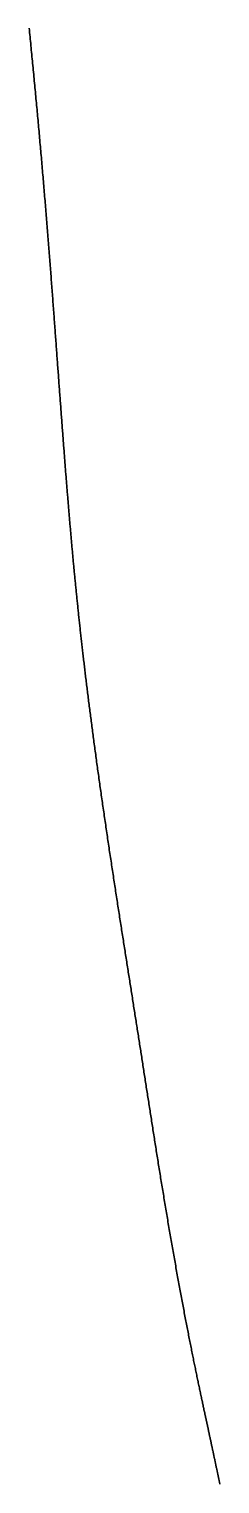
# Model space of a CAD drawing. Header units: inches. Extents: x 130170 to 284068, y 377793 to 804530.
# Drawn here: x 253619.1 to 253628.3, y 738413.2 to 738483.7 of the extents above; entities that cross this region are included whole.
import ezdxf

# ---------------------------------------------------------------- set-up
doc = ezdxf.new("R2010")
doc.units = ezdxf.units.IN
doc.header["$MEASUREMENT"] = 0
doc.layers.add('muni_il', color=7, linetype='Continuous')

msp = doc.modelspace()

# ---------------------------------------------------------------- linework, layer by layer
at = {"layer": 'muni_il'}
for points in [[(253619.081, 738483.714), (253619.092, 738483.607), (253619.102, 738483.501), (253619.113, 738483.394), (253619.124, 738483.287), (253619.134, 738483.18), (253619.145, 738483.074), (253619.156, 738482.967), (253619.166, 738482.86), (253619.177, 738482.753), (253619.187, 738482.646), (253619.198, 738482.54), (253619.208, 738482.433), (253619.219, 738482.326), (253619.229, 738482.219), (253619.24, 738482.113), (253619.25, 738482.006), (253619.26, 738481.899), (253619.271, 738481.792), (253619.281, 738481.685), (253619.291, 738481.579), (253619.302, 738481.472), (253619.312, 738481.365), (253619.322, 738481.259), (253619.332, 738481.152), (253619.342, 738481.045), (253619.353, 738480.938), (253619.363, 738480.832), (253619.373, 738480.725), (253619.383, 738480.618), (253619.393, 738480.512), (253619.403, 738480.405), (253619.413, 738480.299), (253619.423, 738480.192), (253619.433, 738480.086), (253619.443, 738479.98), (253619.453, 738479.873), (253619.463, 738479.767), (253619.473, 738479.66), (253619.482, 738479.554), (253619.492, 738479.448), (253619.502, 738479.342), (253619.512, 738479.235), (253619.521, 738479.129), (253619.531, 738479.023), (253619.541, 738478.917), (253619.55, 738478.811), (253619.56, 738478.705), (253619.569, 738478.599), (253619.579, 738478.493), (253619.588, 738478.388), (253619.598, 738478.282), (253619.607, 738478.176), (253619.617, 738478.071), (253619.626, 738477.965), (253619.635, 738477.859), (253619.645, 738477.754), (253619.654, 738477.649), (253619.663, 738477.543), (253619.672, 738477.438), (253619.682, 738477.333), (253619.691, 738477.228), (253619.7, 738477.123), (253619.709, 738477.018), (253619.718, 738476.913), (253619.727, 738476.808), (253619.736, 738476.703), (253619.745, 738476.598), (253619.754, 738476.494), (253619.763, 738476.389), (253619.772, 738476.285), (253619.781, 738476.18), (253619.789, 738476.076), (253619.798, 738475.972), (253619.807, 738475.868), (253619.816, 738475.764), (253619.824, 738475.66), (253619.833, 738475.556), (253619.842, 738475.452), (253619.85, 738475.349), (253619.859, 738475.245), (253619.867, 738475.142), (253619.876, 738475.038), (253619.884, 738474.935), (253619.893, 738474.832), (253619.901, 738474.729), (253619.91, 738474.626), (253619.918, 738474.523), (253619.926, 738474.42), (253619.934, 738474.318), (253619.943, 738474.216), (253619.951, 738474.113), (253619.959, 738474.011), (253619.967, 738473.909), (253619.976, 738473.807), (253619.984, 738473.705), (253619.992, 738473.603), (253620, 738473.502), (253620.008, 738473.4), (253620.016, 738473.299), (253620.024, 738473.198), (253620.032, 738473.097), (253620.04, 738472.996), (253620.047, 738472.895), (253620.055, 738472.795), (253620.063, 738472.694), (253620.071, 738472.594), (253620.079, 738472.494), (253620.087, 738472.394), (253620.094, 738472.294), (253620.102, 738472.194), (253620.11, 738472.095), (253620.117, 738471.995), (253620.125, 738471.896), (253620.132, 738471.797), (253620.14, 738471.698), (253620.148, 738471.599), (253620.155, 738471.501), (253620.162, 738471.402), (253620.17, 738471.304), (253620.177, 738471.206), (253620.185, 738471.108), (253620.192, 738471.011), (253620.2, 738470.913), (253620.207, 738470.816), (253620.214, 738470.719), (253620.222, 738470.622), (253620.229, 738470.525), (253620.236, 738470.428), (253620.243, 738470.332), (253620.25, 738470.236), (253620.258, 738470.14), (253620.265, 738470.044), (253620.272, 738469.949), (253620.279, 738469.853), (253620.286, 738469.758), (253620.293, 738469.663), (253620.3, 738469.568), (253620.307, 738469.474), (253620.314, 738469.38), (253620.321, 738469.286), (253620.328, 738469.192), (253620.335, 738469.098), (253620.342, 738469.005), (253620.349, 738468.912), (253620.356, 738468.819), (253620.362, 738468.726), (253620.369, 738468.633), (253620.376, 738468.541), (253620.383, 738468.449), (253620.389, 738468.357), (253620.396, 738468.265), (253620.403, 738468.174), (253620.41, 738468.083), (253620.416, 738467.992), (253620.423, 738467.902), (253620.43, 738467.811), (253620.436, 738467.721), (253620.443, 738467.631), (253620.449, 738467.542), (253620.456, 738467.452), (253620.462, 738467.363), (253620.469, 738467.274), (253620.475, 738467.185), (253620.482, 738467.097), (253620.488, 738467.009), (253620.495, 738466.921), (253620.501, 738466.833), (253620.508, 738466.746), (253620.514, 738466.659), (253620.52, 738466.572), (253620.527, 738466.485), (253620.533, 738466.399), (253620.54, 738466.313), (253620.546, 738466.227), (253620.552, 738466.141), (253620.558, 738466.056), (253620.565, 738465.971), (253620.571, 738465.886), (253620.577, 738465.802), (253620.583, 738465.718), (253620.59, 738465.634), (253620.596, 738465.55), (253620.602, 738465.466), (253620.608, 738465.383), (253620.614, 738465.3), (253620.62, 738465.218), (253620.627, 738465.135), (253620.633, 738465.053), (253620.639, 738464.971), (253620.645, 738464.89), (253620.651, 738464.809), (253620.657, 738464.728), (253620.663, 738464.647), (253620.669, 738464.566), (253620.675, 738464.486), (253620.681, 738464.406), (253620.687, 738464.326), (253620.693, 738464.247), (253620.699, 738464.168), (253620.705, 738464.089), (253620.711, 738464.01), (253620.717, 738463.932), (253620.723, 738463.854), (253620.729, 738463.776), (253620.734, 738463.698), (253620.74, 738463.621), (253620.746, 738463.544), (253620.752, 738463.467), (253620.758, 738463.391), (253620.764, 738463.315), (253620.77, 738463.239), (253620.775, 738463.163), (253620.781, 738463.087), (253620.787, 738463.012), (253620.793, 738462.937), (253620.799, 738462.862), (253620.804, 738462.788), (253620.81, 738462.713), (253620.816, 738462.639), (253620.822, 738462.566), (253620.827, 738462.492), (253620.833, 738462.419), (253620.839, 738462.346), (253620.845, 738462.273), (253620.85, 738462.2), (253620.856, 738462.128), (253620.862, 738462.056), (253620.867, 738461.984), (253620.873, 738461.912), (253620.879, 738461.841), (253620.884, 738461.77), (253620.89, 738461.699), (253620.896, 738461.628), (253620.901, 738461.557), (253620.907, 738461.487), (253620.913, 738461.417), (253620.918, 738461.347), (253620.924, 738461.277), (253620.93, 738461.207), (253620.935, 738461.138), (253620.941, 738461.069), (253620.947, 738461), (253620.952, 738460.931), (253620.958, 738460.863), (253620.963, 738460.794), (253620.969, 738460.726), (253620.975, 738460.658), (253620.98, 738460.59), (253620.986, 738460.523), (253620.992, 738460.455), (253620.997, 738460.388), (253621.003, 738460.32), (253621.009, 738460.253), (253621.014, 738460.186), (253621.02, 738460.12), (253621.025, 738460.053), (253621.031, 738459.987), (253621.037, 738459.92), (253621.042, 738459.854), (253621.048, 738459.788), (253621.054, 738459.722), (253621.059, 738459.657), (253621.065, 738459.591), (253621.071, 738459.525), (253621.076, 738459.46), (253621.082, 738459.395), (253621.088, 738459.33), (253621.093, 738459.264), (253621.099, 738459.199), (253621.105, 738459.135), (253621.11, 738459.07), (253621.116, 738459.005), (253621.122, 738458.94), (253621.128, 738458.876), (253621.133, 738458.811), (253621.139, 738458.747), (253621.145, 738458.683), (253621.151, 738458.618), (253621.156, 738458.554), (253621.162, 738458.49), (253621.168, 738458.426), (253621.174, 738458.362), (253621.18, 738458.298), (253621.186, 738458.234), (253621.192, 738458.17), (253621.197, 738458.106), (253621.203, 738458.042), (253621.209, 738457.978), (253621.215, 738457.914), (253621.221, 738457.85), (253621.227, 738457.787), (253621.233, 738457.723), (253621.239, 738457.659), (253621.245, 738457.595), (253621.251, 738457.531), (253621.257, 738457.467), (253621.263, 738457.403), (253621.269, 738457.339), (253621.276, 738457.275), (253621.282, 738457.212), (253621.288, 738457.147), (253621.294, 738457.083), (253621.3, 738457.019), (253621.307, 738456.955), (253621.313, 738456.891), (253621.319, 738456.827), (253621.326, 738456.762), (253621.332, 738456.698), (253621.338, 738456.634), (253621.345, 738456.569), (253621.351, 738456.504), (253621.357, 738456.44), (253621.364, 738456.375), (253621.371, 738456.31), (253621.377, 738456.245), (253621.384, 738456.18), (253621.39, 738456.115), (253621.397, 738456.05), (253621.404, 738455.984), (253621.41, 738455.919), (253621.417, 738455.853), (253621.424, 738455.787), (253621.431, 738455.721), (253621.438, 738455.655), (253621.444, 738455.589), (253621.451, 738455.523), (253621.458, 738455.456), (253621.465, 738455.39), (253621.472, 738455.323), (253621.479, 738455.256), (253621.487, 738455.189), (253621.494, 738455.122), (253621.501, 738455.055), (253621.508, 738454.987), (253621.515, 738454.919), (253621.523, 738454.852), (253621.53, 738454.784), (253621.537, 738454.715), (253621.545, 738454.647), (253621.552, 738454.578), (253621.56, 738454.509), (253621.567, 738454.44), (253621.575, 738454.371), (253621.583, 738454.302), (253621.591, 738454.232), (253621.598, 738454.162), (253621.606, 738454.092), (253621.614, 738454.022), (253621.622, 738453.952), (253621.63, 738453.881), (253621.638, 738453.81), (253621.646, 738453.739), (253621.654, 738453.668), (253621.662, 738453.596), (253621.671, 738453.524), (253621.679, 738453.452), (253621.687, 738453.38), (253621.695, 738453.307), (253621.704, 738453.235), (253621.712, 738453.162), (253621.721, 738453.089), (253621.729, 738453.015), (253621.738, 738452.942), (253621.747, 738452.868), (253621.756, 738452.793), (253621.764, 738452.719), (253621.773, 738452.644), (253621.782, 738452.569), (253621.791, 738452.494), (253621.8, 738452.419), (253621.809, 738452.343), (253621.818, 738452.267), (253621.828, 738452.191), (253621.837, 738452.114), (253621.846, 738452.038), (253621.856, 738451.961), (253621.865, 738451.884), (253621.874, 738451.806), (253621.884, 738451.728), (253621.894, 738451.65), (253621.903, 738451.572), (253621.913, 738451.494), (253621.923, 738451.415), (253621.933, 738451.336), (253621.943, 738451.257), (253621.953, 738451.177), (253621.963, 738451.097), (253621.973, 738451.017), (253621.983, 738450.937), (253621.993, 738450.856), (253622.003, 738450.775), (253622.014, 738450.694), (253622.024, 738450.613), (253622.034, 738450.531), (253622.045, 738450.45), (253622.055, 738450.367), (253622.066, 738450.285), (253622.077, 738450.203), (253622.088, 738450.12), (253622.098, 738450.037), (253622.109, 738449.953), (253622.12, 738449.87), (253622.131, 738449.786), (253622.142, 738449.702), (253622.153, 738449.618), (253622.164, 738449.533), (253622.176, 738449.448), (253622.187, 738449.363), (253622.198, 738449.278), (253622.21, 738449.193), (253622.221, 738449.107), (253622.232, 738449.021), (253622.244, 738448.935), (253622.256, 738448.849), (253622.267, 738448.763), (253622.279, 738448.676), (253622.291, 738448.589), (253622.303, 738448.502), (253622.314, 738448.415), (253622.326, 738448.327), (253622.338, 738448.24), (253622.35, 738448.152), (253622.362, 738448.064), (253622.375, 738447.976), (253622.387, 738447.887), (253622.399, 738447.799), (253622.411, 738447.71), (253622.424, 738447.621), (253622.436, 738447.532), (253622.449, 738447.443), (253622.461, 738447.353), (253622.474, 738447.264), (253622.486, 738447.174), (253622.499, 738447.084), (253622.511, 738446.995), (253622.524, 738446.904), (253622.537, 738446.814), (253622.55, 738446.724), (253622.563, 738446.634), (253622.576, 738446.543), (253622.589, 738446.452), (253622.601, 738446.362), (253622.615, 738446.271), (253622.628, 738446.18), (253622.641, 738446.089), (253622.654, 738445.997), (253622.667, 738445.906), (253622.68, 738445.815), (253622.693, 738445.723), (253622.707, 738445.632), (253622.72, 738445.541), (253622.733, 738445.449), (253622.747, 738445.357), (253622.76, 738445.266), (253622.774, 738445.174), (253622.787, 738445.082), (253622.801, 738444.99), (253622.814, 738444.899), (253622.828, 738444.807), (253622.841, 738444.715), (253622.855, 738444.623), (253622.868, 738444.531), (253622.882, 738444.439), (253622.896, 738444.347), (253622.909, 738444.255), (253622.923, 738444.163), (253622.937, 738444.071), (253622.951, 738443.979), (253622.964, 738443.887), (253622.978, 738443.796), (253622.992, 738443.704), (253623.006, 738443.612), (253623.02, 738443.52), (253623.033, 738443.429), (253623.047, 738443.337), (253623.061, 738443.245), (253623.075, 738443.154), (253623.089, 738443.062), (253623.103, 738442.971), (253623.117, 738442.88), (253623.13, 738442.788), (253623.144, 738442.697), (253623.158, 738442.606), (253623.172, 738442.515), (253623.186, 738442.424), (253623.2, 738442.333), (253623.214, 738442.242), (253623.228, 738442.151), (253623.242, 738442.061), (253623.256, 738441.97), (253623.27, 738441.88), (253623.284, 738441.79), (253623.298, 738441.7), (253623.311, 738441.61), (253623.325, 738441.52), (253623.339, 738441.43), (253623.353, 738441.34), (253623.367, 738441.251), (253623.381, 738441.161), (253623.395, 738441.072), (253623.409, 738440.983), (253623.422, 738440.894), (253623.436, 738440.805), (253623.45, 738440.716), (253623.464, 738440.628), (253623.478, 738440.539), (253623.491, 738440.451), (253623.505, 738440.363), (253623.519, 738440.275), (253623.533, 738440.187), (253623.547, 738440.099), (253623.56, 738440.012), (253623.574, 738439.925), (253623.588, 738439.837), (253623.601, 738439.75), (253623.615, 738439.663), (253623.628, 738439.577), (253623.642, 738439.49), (253623.656, 738439.404), (253623.669, 738439.318), (253623.683, 738439.232), (253623.696, 738439.146), (253623.71, 738439.06), (253623.723, 738438.975), (253623.737, 738438.889), (253623.75, 738438.804), (253623.764, 738438.719), (253623.777, 738438.634), (253623.79, 738438.549), (253623.804, 738438.465), (253623.817, 738438.38), (253623.83, 738438.296), (253623.844, 738438.212), (253623.857, 738438.128), (253623.87, 738438.044), (253623.883, 738437.961), (253623.896, 738437.877), (253623.91, 738437.794), (253623.923, 738437.711), (253623.936, 738437.627), (253623.949, 738437.545), (253623.962, 738437.462), (253623.975, 738437.379), (253623.988, 738437.297), (253624.001, 738437.214), (253624.014, 738437.132), (253624.027, 738437.05), (253624.04, 738436.968), (253624.053, 738436.886), (253624.066, 738436.805), (253624.078, 738436.723), (253624.091, 738436.642), (253624.104, 738436.56), (253624.117, 738436.479), (253624.13, 738436.398), (253624.142, 738436.317), (253624.155, 738436.236), (253624.168, 738436.155), (253624.181, 738436.075), (253624.193, 738435.994), (253624.206, 738435.913), (253624.218, 738435.833), (253624.231, 738435.752), (253624.244, 738435.672), (253624.256, 738435.592), (253624.269, 738435.512), (253624.281, 738435.432), (253624.294, 738435.351), (253624.306, 738435.271), (253624.319, 738435.191), (253624.332, 738435.112), (253624.344, 738435.032), (253624.356, 738434.952), (253624.369, 738434.872), (253624.381, 738434.792), (253624.394, 738434.712), (253624.406, 738434.633), (253624.419, 738434.553), (253624.431, 738434.473), (253624.444, 738434.394), (253624.456, 738434.314), (253624.468, 738434.234), (253624.481, 738434.154), (253624.493, 738434.075), (253624.506, 738433.995), (253624.518, 738433.915), (253624.531, 738433.835), (253624.543, 738433.755), (253624.555, 738433.676), (253624.568, 738433.596), (253624.58, 738433.516), (253624.593, 738433.436), (253624.605, 738433.356), (253624.618, 738433.276), (253624.63, 738433.195), (253624.642, 738433.115), (253624.655, 738433.035), (253624.667, 738432.954), (253624.68, 738432.874), (253624.692, 738432.794), (253624.705, 738432.713), (253624.717, 738432.632), (253624.73, 738432.552), (253624.743, 738432.471), (253624.755, 738432.39), (253624.768, 738432.309), (253624.78, 738432.227), (253624.793, 738432.146), (253624.806, 738432.065), (253624.818, 738431.983), (253624.831, 738431.902), (253624.844, 738431.82), (253624.856, 738431.738), (253624.869, 738431.656), (253624.882, 738431.574), (253624.895, 738431.492), (253624.907, 738431.409), (253624.92, 738431.327), (253624.933, 738431.244), (253624.946, 738431.161), (253624.959, 738431.078), (253624.972, 738430.995), (253624.985, 738430.912), (253624.998, 738430.828), (253625.011, 738430.745), (253625.024, 738430.661), (253625.037, 738430.577), (253625.051, 738430.493), (253625.064, 738430.409), (253625.077, 738430.325), (253625.09, 738430.241), (253625.104, 738430.156), (253625.117, 738430.071), (253625.13, 738429.986), (253625.144, 738429.901), (253625.157, 738429.816), (253625.171, 738429.731), (253625.184, 738429.645), (253625.198, 738429.559), (253625.212, 738429.474), (253625.225, 738429.388), (253625.239, 738429.302), (253625.253, 738429.215), (253625.266, 738429.129), (253625.28, 738429.042), (253625.294, 738428.956), (253625.308, 738428.869), (253625.322, 738428.782), (253625.336, 738428.695), (253625.35, 738428.608), (253625.364, 738428.52), (253625.378, 738428.433), (253625.392, 738428.345), (253625.406, 738428.257), (253625.421, 738428.169), (253625.435, 738428.081), (253625.449, 738427.993), (253625.464, 738427.905), (253625.478, 738427.817), (253625.492, 738427.728), (253625.507, 738427.639), (253625.521, 738427.551), (253625.536, 738427.462), (253625.551, 738427.373), (253625.565, 738427.284), (253625.58, 738427.195), (253625.595, 738427.106), (253625.609, 738427.017), (253625.624, 738426.928), (253625.639, 738426.839), (253625.654, 738426.749), (253625.669, 738426.66), (253625.684, 738426.57), (253625.699, 738426.481), (253625.714, 738426.392), (253625.729, 738426.302), (253625.744, 738426.212), (253625.759, 738426.123), (253625.774, 738426.033), (253625.789, 738425.944), (253625.804, 738425.854), (253625.82, 738425.765), (253625.835, 738425.675), (253625.85, 738425.586), (253625.866, 738425.496), (253625.881, 738425.407), (253625.896, 738425.317), (253625.912, 738425.228), (253625.927, 738425.139), (253625.942, 738425.049), (253625.958, 738424.96), (253625.973, 738424.871), (253625.989, 738424.782), (253626.004, 738424.693), (253626.02, 738424.604), (253626.035, 738424.516), (253626.051, 738424.427), (253626.066, 738424.339), (253626.082, 738424.25), (253626.098, 738424.162), (253626.113, 738424.074), (253626.129, 738423.986), (253626.144, 738423.898), (253626.16, 738423.81), (253626.176, 738423.723), (253626.191, 738423.636), (253626.207, 738423.549), (253626.223, 738423.462), (253626.238, 738423.375), (253626.254, 738423.288), (253626.269, 738423.202), (253626.285, 738423.116), (253626.301, 738423.03), (253626.316, 738422.945), (253626.332, 738422.859), (253626.347, 738422.774), (253626.363, 738422.689), (253626.379, 738422.604), (253626.394, 738422.52), (253626.41, 738422.436), (253626.425, 738422.352), (253626.441, 738422.269), (253626.456, 738422.185), (253626.472, 738422.102), (253626.487, 738422.02), (253626.503, 738421.937), (253626.518, 738421.855), (253626.533, 738421.773), (253626.549, 738421.692), (253626.564, 738421.611), (253626.579, 738421.53), (253626.594, 738421.45), (253626.61, 738421.37), (253626.625, 738421.29), (253626.64, 738421.211), (253626.655, 738421.132), (253626.67, 738421.053), (253626.685, 738420.975), (253626.7, 738420.897), (253626.715, 738420.819), (253626.73, 738420.742), (253626.745, 738420.666), (253626.76, 738420.589), (253626.775, 738420.513), (253626.789, 738420.438), (253626.804, 738420.362), (253626.819, 738420.288), (253626.833, 738420.213), (253626.848, 738420.139), (253626.862, 738420.066), (253626.877, 738419.993), (253626.891, 738419.92), (253626.906, 738419.847), (253626.92, 738419.775), (253626.934, 738419.704), (253626.949, 738419.633), (253626.963, 738419.562), (253626.977, 738419.492), (253626.991, 738419.422), (253627.005, 738419.353), (253627.019, 738419.284), (253627.033, 738419.215), (253627.046, 738419.147), (253627.06, 738419.08), (253627.074, 738419.012), (253627.087, 738418.945), (253627.101, 738418.879), (253627.114, 738418.813), (253627.128, 738418.747), (253627.141, 738418.682), (253627.155, 738418.617), (253627.168, 738418.553), (253627.181, 738418.489), (253627.194, 738418.426), (253627.207, 738418.363), (253627.22, 738418.3), (253627.233, 738418.238), (253627.246, 738418.176), (253627.259, 738418.115), (253627.271, 738418.054), (253627.284, 738417.993), (253627.297, 738417.933), (253627.309, 738417.873), (253627.322, 738417.813), (253627.334, 738417.754), (253627.346, 738417.696), (253627.359, 738417.638), (253627.371, 738417.58), (253627.383, 738417.522), (253627.395, 738417.465), (253627.407, 738417.408), (253627.419, 738417.352), (253627.431, 738417.296), (253627.443, 738417.24), (253627.455, 738417.185), (253627.467, 738417.13), (253627.478, 738417.075), (253627.49, 738417.021), (253627.501, 738416.967), (253627.513, 738416.913), (253627.524, 738416.86), (253627.536, 738416.807), (253627.547, 738416.754), (253627.558, 738416.702), (253627.569, 738416.649), (253627.58, 738416.598), (253627.591, 738416.546), (253627.602, 738416.495), (253627.613, 738416.444), (253627.624, 738416.394), (253627.635, 738416.343), (253627.646, 738416.293), (253627.657, 738416.243), (253627.667, 738416.194), (253627.678, 738416.145), (253627.689, 738416.096), (253627.699, 738416.047), (253627.709, 738415.998), (253627.72, 738415.95), (253627.73, 738415.902), (253627.741, 738415.854), (253627.751, 738415.807), (253627.761, 738415.76), (253627.771, 738415.712), (253627.781, 738415.666), (253627.791, 738415.619), (253627.801, 738415.572), (253627.811, 738415.526), (253627.821, 738415.48), (253627.831, 738415.434), (253627.841, 738415.388), (253627.851, 738415.343), (253627.861, 738415.297), (253627.87, 738415.252), (253627.88, 738415.207), (253627.89, 738415.163), (253627.899, 738415.118), (253627.909, 738415.073), (253627.918, 738415.029), (253627.928, 738414.985), (253627.937, 738414.941), (253627.947, 738414.897), (253627.956, 738414.854), (253627.965, 738414.81), (253627.975, 738414.767), (253627.984, 738414.724), (253627.993, 738414.68), (253628.002, 738414.638), (253628.011, 738414.595), (253628.02, 738414.552), (253628.029, 738414.51), (253628.038, 738414.467), (253628.047, 738414.425), (253628.056, 738414.383), (253628.065, 738414.341), (253628.074, 738414.299), (253628.083, 738414.257), (253628.092, 738414.216), (253628.101, 738414.174), (253628.109, 738414.133), (253628.118, 738414.092), (253628.127, 738414.051), (253628.135, 738414.01), (253628.144, 738413.969), (253628.152, 738413.928), (253628.161, 738413.887), (253628.169, 738413.847), (253628.178, 738413.807), (253628.186, 738413.767), (253628.195, 738413.727), (253628.203, 738413.687), (253628.211, 738413.647), (253628.219, 738413.607), (253628.228, 738413.568), (253628.236, 738413.529), (253628.244, 738413.489), (253628.252, 738413.45), (253628.26, 738413.411), (253628.268, 738413.373), (253628.276, 738413.334), (253628.284, 738413.295), (253628.292, 738413.257), (253628.3, 738413.219), (253628.308, 738413.181), (253628.316, 738413.143)], [(253628.316, 738413.143), (253628.308, 738413.181), (253628.3, 738413.219), (253628.292, 738413.257), (253628.284, 738413.295), (253628.276, 738413.334), (253628.268, 738413.373), (253628.26, 738413.411), (253628.252, 738413.45), (253628.244, 738413.489), (253628.236, 738413.529), (253628.228, 738413.568), (253628.219, 738413.607), (253628.211, 738413.647), (253628.203, 738413.687), (253628.195, 738413.727), (253628.186, 738413.767), (253628.178, 738413.807), (253628.169, 738413.847), (253628.161, 738413.887), (253628.152, 738413.928), (253628.144, 738413.969), (253628.135, 738414.01), (253628.127, 738414.051), (253628.118, 738414.092), (253628.109, 738414.133), (253628.101, 738414.174), (253628.092, 738414.216), (253628.083, 738414.257), (253628.074, 738414.299), (253628.065, 738414.341), (253628.056, 738414.383), (253628.047, 738414.425), (253628.038, 738414.467), (253628.029, 738414.51), (253628.02, 738414.552), (253628.011, 738414.595), (253628.002, 738414.638), (253627.993, 738414.68), (253627.984, 738414.724), (253627.975, 738414.767), (253627.965, 738414.81), (253627.956, 738414.854), (253627.947, 738414.897), (253627.937, 738414.941), (253627.928, 738414.985), (253627.918, 738415.029), (253627.909, 738415.073), (253627.899, 738415.118), (253627.89, 738415.163), (253627.88, 738415.207), (253627.87, 738415.252), (253627.861, 738415.297), (253627.851, 738415.343), (253627.841, 738415.388), (253627.831, 738415.434), (253627.821, 738415.48), (253627.811, 738415.526), (253627.801, 738415.572), (253627.791, 738415.619), (253627.781, 738415.666), (253627.771, 738415.712), (253627.761, 738415.76), (253627.751, 738415.807), (253627.741, 738415.854), (253627.73, 738415.902), (253627.72, 738415.95), (253627.709, 738415.998), (253627.699, 738416.047), (253627.689, 738416.096), (253627.678, 738416.145), (253627.667, 738416.194), (253627.657, 738416.243), (253627.646, 738416.293), (253627.635, 738416.343), (253627.624, 738416.394), (253627.613, 738416.444), (253627.602, 738416.495), (253627.591, 738416.546), (253627.58, 738416.598), (253627.569, 738416.649), (253627.558, 738416.702), (253627.547, 738416.754), (253627.536, 738416.807), (253627.524, 738416.86), (253627.513, 738416.913), (253627.501, 738416.967), (253627.49, 738417.021), (253627.478, 738417.075), (253627.467, 738417.13), (253627.455, 738417.185), (253627.443, 738417.24), (253627.431, 738417.296), (253627.419, 738417.352), (253627.407, 738417.408), (253627.395, 738417.465), (253627.383, 738417.522), (253627.371, 738417.58), (253627.359, 738417.638), (253627.346, 738417.696), (253627.334, 738417.754), (253627.322, 738417.813), (253627.309, 738417.873), (253627.297, 738417.933), (253627.284, 738417.993), (253627.271, 738418.054), (253627.259, 738418.115), (253627.246, 738418.176), (253627.233, 738418.238), (253627.22, 738418.3), (253627.207, 738418.363), (253627.194, 738418.426), (253627.181, 738418.489), (253627.168, 738418.553), (253627.155, 738418.617), (253627.141, 738418.682), (253627.128, 738418.747), (253627.114, 738418.813), (253627.101, 738418.879), (253627.087, 738418.945), (253627.074, 738419.012), (253627.06, 738419.08), (253627.046, 738419.147), (253627.033, 738419.215), (253627.019, 738419.284), (253627.005, 738419.353), (253626.991, 738419.422), (253626.977, 738419.492), (253626.963, 738419.562), (253626.949, 738419.633), (253626.934, 738419.704), (253626.92, 738419.775), (253626.906, 738419.847), (253626.891, 738419.92), (253626.877, 738419.993), (253626.862, 738420.066), (253626.848, 738420.139), (253626.833, 738420.213), (253626.819, 738420.288), (253626.804, 738420.362), (253626.789, 738420.438), (253626.775, 738420.513), (253626.76, 738420.589), (253626.745, 738420.666), (253626.73, 738420.742), (253626.715, 738420.819), (253626.7, 738420.897), (253626.685, 738420.975), (253626.67, 738421.053), (253626.655, 738421.132), (253626.64, 738421.211), (253626.625, 738421.29), (253626.61, 738421.37), (253626.594, 738421.45), (253626.579, 738421.53), (253626.564, 738421.611), (253626.549, 738421.692), (253626.533, 738421.773), (253626.518, 738421.855), (253626.503, 738421.937), (253626.487, 738422.02), (253626.472, 738422.102), (253626.456, 738422.185), (253626.441, 738422.269), (253626.425, 738422.352), (253626.41, 738422.436), (253626.394, 738422.52), (253626.379, 738422.604), (253626.363, 738422.689), (253626.347, 738422.774), (253626.332, 738422.859), (253626.316, 738422.945), (253626.301, 738423.03), (253626.285, 738423.116), (253626.269, 738423.202), (253626.254, 738423.288), (253626.238, 738423.375), (253626.223, 738423.462), (253626.207, 738423.549), (253626.191, 738423.636), (253626.176, 738423.723), (253626.16, 738423.81), (253626.144, 738423.898), (253626.129, 738423.986), (253626.113, 738424.074), (253626.098, 738424.162), (253626.082, 738424.25), (253626.066, 738424.339), (253626.051, 738424.427), (253626.035, 738424.516), (253626.02, 738424.604), (253626.004, 738424.693), (253625.989, 738424.782), (253625.973, 738424.871), (253625.958, 738424.96), (253625.942, 738425.049), (253625.927, 738425.139), (253625.912, 738425.228), (253625.896, 738425.317), (253625.881, 738425.407), (253625.866, 738425.496), (253625.85, 738425.586), (253625.835, 738425.675), (253625.82, 738425.765), (253625.804, 738425.854), (253625.789, 738425.944), (253625.774, 738426.033), (253625.759, 738426.123), (253625.744, 738426.212), (253625.729, 738426.302), (253625.714, 738426.392), (253625.699, 738426.481), (253625.684, 738426.57), (253625.669, 738426.66), (253625.654, 738426.749), (253625.639, 738426.839), (253625.624, 738426.928), (253625.609, 738427.017), (253625.595, 738427.106), (253625.58, 738427.195), (253625.565, 738427.284), (253625.551, 738427.373), (253625.536, 738427.462), (253625.521, 738427.551), (253625.507, 738427.639), (253625.492, 738427.728), (253625.478, 738427.817), (253625.464, 738427.905), (253625.449, 738427.993), (253625.435, 738428.081), (253625.421, 738428.169), (253625.406, 738428.257), (253625.392, 738428.345), (253625.378, 738428.433), (253625.364, 738428.52), (253625.35, 738428.608), (253625.336, 738428.695), (253625.322, 738428.782), (253625.308, 738428.869), (253625.294, 738428.956), (253625.28, 738429.042), (253625.266, 738429.129), (253625.253, 738429.215), (253625.239, 738429.302), (253625.225, 738429.388), (253625.212, 738429.474), (253625.198, 738429.559), (253625.184, 738429.645), (253625.171, 738429.731), (253625.157, 738429.816), (253625.144, 738429.901), (253625.13, 738429.986), (253625.117, 738430.071), (253625.104, 738430.156), (253625.09, 738430.241), (253625.077, 738430.325), (253625.064, 738430.409), (253625.051, 738430.493), (253625.037, 738430.577), (253625.024, 738430.661), (253625.011, 738430.745), (253624.998, 738430.828), (253624.985, 738430.912), (253624.972, 738430.995), (253624.959, 738431.078), (253624.946, 738431.161), (253624.933, 738431.244), (253624.92, 738431.327), (253624.907, 738431.409), (253624.895, 738431.492), (253624.882, 738431.574), (253624.869, 738431.656), (253624.856, 738431.738), (253624.844, 738431.82), (253624.831, 738431.902), (253624.818, 738431.983), (253624.806, 738432.065), (253624.793, 738432.146), (253624.78, 738432.227), (253624.768, 738432.309), (253624.755, 738432.39), (253624.743, 738432.471), (253624.73, 738432.552), (253624.717, 738432.632), (253624.705, 738432.713), (253624.692, 738432.794), (253624.68, 738432.874), (253624.667, 738432.954), (253624.655, 738433.035), (253624.642, 738433.115), (253624.63, 738433.195), (253624.618, 738433.276), (253624.605, 738433.356), (253624.593, 738433.436), (253624.58, 738433.516), (253624.568, 738433.596), (253624.555, 738433.676), (253624.543, 738433.755), (253624.531, 738433.835), (253624.518, 738433.915), (253624.506, 738433.995), (253624.493, 738434.075), (253624.481, 738434.154), (253624.468, 738434.234), (253624.456, 738434.314), (253624.444, 738434.394), (253624.431, 738434.473), (253624.419, 738434.553), (253624.406, 738434.633), (253624.394, 738434.712), (253624.381, 738434.792), (253624.369, 738434.872), (253624.356, 738434.952), (253624.344, 738435.032), (253624.332, 738435.112), (253624.319, 738435.191), (253624.306, 738435.271), (253624.294, 738435.351), (253624.281, 738435.432), (253624.269, 738435.512), (253624.256, 738435.592), (253624.244, 738435.672), (253624.231, 738435.752), (253624.218, 738435.833), (253624.206, 738435.913), (253624.193, 738435.994), (253624.181, 738436.075), (253624.168, 738436.155), (253624.155, 738436.236), (253624.142, 738436.317), (253624.13, 738436.398), (253624.117, 738436.479), (253624.104, 738436.56), (253624.091, 738436.642), (253624.078, 738436.723), (253624.066, 738436.805), (253624.053, 738436.886), (253624.04, 738436.968), (253624.027, 738437.05), (253624.014, 738437.132), (253624.001, 738437.214), (253623.988, 738437.297), (253623.975, 738437.379), (253623.962, 738437.462), (253623.949, 738437.545), (253623.936, 738437.627), (253623.923, 738437.711), (253623.91, 738437.794), (253623.896, 738437.877), (253623.883, 738437.961), (253623.87, 738438.044), (253623.857, 738438.128), (253623.844, 738438.212), (253623.83, 738438.296), (253623.817, 738438.38), (253623.804, 738438.465), (253623.79, 738438.549), (253623.777, 738438.634), (253623.764, 738438.719), (253623.75, 738438.804), (253623.737, 738438.889), (253623.723, 738438.975), (253623.71, 738439.06), (253623.696, 738439.146), (253623.683, 738439.232), (253623.669, 738439.318), (253623.656, 738439.404), (253623.642, 738439.49), (253623.628, 738439.577), (253623.615, 738439.663), (253623.601, 738439.75), (253623.588, 738439.837), (253623.574, 738439.925), (253623.56, 738440.012), (253623.547, 738440.099), (253623.533, 738440.187), (253623.519, 738440.275), (253623.505, 738440.363), (253623.491, 738440.451), (253623.478, 738440.539), (253623.464, 738440.628), (253623.45, 738440.716), (253623.436, 738440.805), (253623.422, 738440.894), (253623.409, 738440.983), (253623.395, 738441.072), (253623.381, 738441.161), (253623.367, 738441.251), (253623.353, 738441.34), (253623.339, 738441.43), (253623.325, 738441.52), (253623.311, 738441.61), (253623.298, 738441.7), (253623.284, 738441.79), (253623.27, 738441.88), (253623.256, 738441.97), (253623.242, 738442.061), (253623.228, 738442.151), (253623.214, 738442.242), (253623.2, 738442.333), (253623.186, 738442.424), (253623.172, 738442.515), (253623.158, 738442.606), (253623.144, 738442.697), (253623.13, 738442.788), (253623.117, 738442.88), (253623.103, 738442.971), (253623.089, 738443.062), (253623.075, 738443.154), (253623.061, 738443.245), (253623.047, 738443.337), (253623.033, 738443.429), (253623.02, 738443.52), (253623.006, 738443.612), (253622.992, 738443.704), (253622.978, 738443.796), (253622.964, 738443.887), (253622.951, 738443.979), (253622.937, 738444.071), (253622.923, 738444.163), (253622.909, 738444.255), (253622.896, 738444.347), (253622.882, 738444.439), (253622.868, 738444.531), (253622.855, 738444.623), (253622.841, 738444.715), (253622.828, 738444.807), (253622.814, 738444.899), (253622.801, 738444.99), (253622.787, 738445.082), (253622.774, 738445.174), (253622.76, 738445.266), (253622.747, 738445.357), (253622.733, 738445.449), (253622.72, 738445.541), (253622.707, 738445.632), (253622.693, 738445.723), (253622.68, 738445.815), (253622.667, 738445.906), (253622.654, 738445.997), (253622.641, 738446.089), (253622.628, 738446.18), (253622.615, 738446.271), (253622.601, 738446.362), (253622.589, 738446.452), (253622.576, 738446.543), (253622.563, 738446.634), (253622.55, 738446.724), (253622.537, 738446.814), (253622.524, 738446.904), (253622.511, 738446.995), (253622.499, 738447.084), (253622.486, 738447.174), (253622.474, 738447.264), (253622.461, 738447.353), (253622.449, 738447.443), (253622.436, 738447.532), (253622.424, 738447.621), (253622.411, 738447.71), (253622.399, 738447.799), (253622.387, 738447.887), (253622.375, 738447.976), (253622.362, 738448.064), (253622.35, 738448.152), (253622.338, 738448.24), (253622.326, 738448.327), (253622.314, 738448.415), (253622.303, 738448.502), (253622.291, 738448.589), (253622.279, 738448.676), (253622.267, 738448.763), (253622.256, 738448.849), (253622.244, 738448.935), (253622.232, 738449.021), (253622.221, 738449.107), (253622.21, 738449.193), (253622.198, 738449.278), (253622.187, 738449.363), (253622.176, 738449.448), (253622.164, 738449.533), (253622.153, 738449.618), (253622.142, 738449.702), (253622.131, 738449.786), (253622.12, 738449.87), (253622.109, 738449.953), (253622.098, 738450.037), (253622.088, 738450.12), (253622.077, 738450.203), (253622.066, 738450.285), (253622.055, 738450.367), (253622.045, 738450.45), (253622.034, 738450.531), (253622.024, 738450.613), (253622.014, 738450.694), (253622.003, 738450.775), (253621.993, 738450.856), (253621.983, 738450.937), (253621.973, 738451.017), (253621.963, 738451.097), (253621.953, 738451.177), (253621.943, 738451.257), (253621.933, 738451.336), (253621.923, 738451.415), (253621.913, 738451.494), (253621.903, 738451.572), (253621.894, 738451.65), (253621.884, 738451.728), (253621.874, 738451.806), (253621.865, 738451.884), (253621.856, 738451.961), (253621.846, 738452.038), (253621.837, 738452.114), (253621.828, 738452.191), (253621.818, 738452.267), (253621.809, 738452.343), (253621.8, 738452.419), (253621.791, 738452.494), (253621.782, 738452.569), (253621.773, 738452.644), (253621.764, 738452.719), (253621.756, 738452.793), (253621.747, 738452.868), (253621.738, 738452.942), (253621.729, 738453.015), (253621.721, 738453.089), (253621.712, 738453.162), (253621.704, 738453.235), (253621.695, 738453.307), (253621.687, 738453.38), (253621.679, 738453.452), (253621.671, 738453.524), (253621.662, 738453.596), (253621.654, 738453.668), (253621.646, 738453.739), (253621.638, 738453.81), (253621.63, 738453.881), (253621.622, 738453.952), (253621.614, 738454.022), (253621.606, 738454.092), (253621.598, 738454.162), (253621.591, 738454.232), (253621.583, 738454.302), (253621.575, 738454.371), (253621.567, 738454.44), (253621.56, 738454.509), (253621.552, 738454.578), (253621.545, 738454.647), (253621.537, 738454.715), (253621.53, 738454.784), (253621.523, 738454.852), (253621.515, 738454.919), (253621.508, 738454.987), (253621.501, 738455.055), (253621.494, 738455.122), (253621.487, 738455.189), (253621.479, 738455.256), (253621.472, 738455.323), (253621.465, 738455.39), (253621.458, 738455.456), (253621.451, 738455.523), (253621.444, 738455.589), (253621.438, 738455.655), (253621.431, 738455.721), (253621.424, 738455.787), (253621.417, 738455.853), (253621.41, 738455.919), (253621.404, 738455.984), (253621.397, 738456.05), (253621.39, 738456.115), (253621.384, 738456.18), (253621.377, 738456.245), (253621.371, 738456.31), (253621.364, 738456.375), (253621.357, 738456.44), (253621.351, 738456.504), (253621.345, 738456.569), (253621.338, 738456.634), (253621.332, 738456.698), (253621.326, 738456.762), (253621.319, 738456.827), (253621.313, 738456.891), (253621.307, 738456.955), (253621.3, 738457.019), (253621.294, 738457.083), (253621.288, 738457.147), (253621.282, 738457.212), (253621.276, 738457.275), (253621.269, 738457.339), (253621.263, 738457.403), (253621.257, 738457.467), (253621.251, 738457.531), (253621.245, 738457.595), (253621.239, 738457.659), (253621.233, 738457.723), (253621.227, 738457.787), (253621.221, 738457.85), (253621.215, 738457.914), (253621.209, 738457.978), (253621.203, 738458.042), (253621.197, 738458.106), (253621.192, 738458.17), (253621.186, 738458.234), (253621.18, 738458.298), (253621.174, 738458.362), (253621.168, 738458.426), (253621.162, 738458.49), (253621.156, 738458.554), (253621.151, 738458.618), (253621.145, 738458.683), (253621.139, 738458.747), (253621.133, 738458.811), (253621.128, 738458.876), (253621.122, 738458.94), (253621.116, 738459.005), (253621.11, 738459.07), (253621.105, 738459.135), (253621.099, 738459.199), (253621.093, 738459.264), (253621.088, 738459.33), (253621.082, 738459.395), (253621.076, 738459.46), (253621.071, 738459.525), (253621.065, 738459.591), (253621.059, 738459.657), (253621.054, 738459.722), (253621.048, 738459.788), (253621.042, 738459.854), (253621.037, 738459.92), (253621.031, 738459.987), (253621.025, 738460.053), (253621.02, 738460.12), (253621.014, 738460.186), (253621.009, 738460.253), (253621.003, 738460.32), (253620.997, 738460.388), (253620.992, 738460.455), (253620.986, 738460.523), (253620.98, 738460.59), (253620.975, 738460.658), (253620.969, 738460.726), (253620.963, 738460.794), (253620.958, 738460.863), (253620.952, 738460.931), (253620.947, 738461), (253620.941, 738461.069), (253620.935, 738461.138), (253620.93, 738461.207), (253620.924, 738461.277), (253620.918, 738461.347), (253620.913, 738461.417), (253620.907, 738461.487), (253620.901, 738461.557), (253620.896, 738461.628), (253620.89, 738461.699), (253620.884, 738461.77), (253620.879, 738461.841), (253620.873, 738461.912), (253620.867, 738461.984), (253620.862, 738462.056), (253620.856, 738462.128), (253620.85, 738462.2), (253620.845, 738462.273), (253620.839, 738462.346), (253620.833, 738462.419), (253620.827, 738462.492), (253620.822, 738462.566), (253620.816, 738462.639), (253620.81, 738462.713), (253620.804, 738462.788), (253620.799, 738462.862), (253620.793, 738462.937), (253620.787, 738463.012), (253620.781, 738463.087), (253620.775, 738463.163), (253620.77, 738463.239), (253620.764, 738463.315), (253620.758, 738463.391), (253620.752, 738463.467), (253620.746, 738463.544), (253620.74, 738463.621), (253620.734, 738463.698), (253620.729, 738463.776), (253620.723, 738463.854), (253620.717, 738463.932), (253620.711, 738464.01), (253620.705, 738464.089), (253620.699, 738464.168), (253620.693, 738464.247), (253620.687, 738464.326), (253620.681, 738464.406), (253620.675, 738464.486), (253620.669, 738464.566), (253620.663, 738464.647), (253620.657, 738464.728), (253620.651, 738464.809), (253620.645, 738464.89), (253620.639, 738464.971), (253620.633, 738465.053), (253620.627, 738465.135), (253620.62, 738465.218), (253620.614, 738465.3), (253620.608, 738465.383), (253620.602, 738465.466), (253620.596, 738465.55), (253620.59, 738465.634), (253620.583, 738465.718), (253620.577, 738465.802), (253620.571, 738465.886), (253620.565, 738465.971), (253620.558, 738466.056), (253620.552, 738466.141), (253620.546, 738466.227), (253620.54, 738466.313), (253620.533, 738466.399), (253620.527, 738466.485), (253620.52, 738466.572), (253620.514, 738466.659), (253620.508, 738466.746), (253620.501, 738466.833), (253620.495, 738466.921), (253620.488, 738467.009), (253620.482, 738467.097), (253620.475, 738467.185), (253620.469, 738467.274), (253620.462, 738467.363), (253620.456, 738467.452), (253620.449, 738467.542), (253620.443, 738467.631), (253620.436, 738467.721), (253620.43, 738467.811), (253620.423, 738467.902), (253620.416, 738467.992), (253620.41, 738468.083), (253620.403, 738468.174), (253620.396, 738468.265), (253620.389, 738468.357), (253620.383, 738468.449), (253620.376, 738468.541), (253620.369, 738468.633), (253620.362, 738468.726), (253620.356, 738468.819), (253620.349, 738468.912), (253620.342, 738469.005), (253620.335, 738469.098), (253620.328, 738469.192), (253620.321, 738469.286), (253620.314, 738469.38), (253620.307, 738469.474), (253620.3, 738469.568), (253620.293, 738469.663), (253620.286, 738469.758), (253620.279, 738469.853), (253620.272, 738469.949), (253620.265, 738470.044), (253620.258, 738470.14), (253620.25, 738470.236), (253620.243, 738470.332), (253620.236, 738470.428), (253620.229, 738470.525), (253620.222, 738470.622), (253620.214, 738470.719), (253620.207, 738470.816), (253620.2, 738470.913), (253620.192, 738471.011), (253620.185, 738471.108), (253620.177, 738471.206), (253620.17, 738471.304), (253620.162, 738471.402), (253620.155, 738471.501), (253620.148, 738471.599), (253620.14, 738471.698), (253620.132, 738471.797), (253620.125, 738471.896), (253620.117, 738471.995), (253620.11, 738472.095), (253620.102, 738472.194), (253620.094, 738472.294), (253620.087, 738472.394), (253620.079, 738472.494), (253620.071, 738472.594), (253620.063, 738472.694), (253620.055, 738472.795), (253620.047, 738472.895), (253620.04, 738472.996), (253620.032, 738473.097), (253620.024, 738473.198), (253620.016, 738473.299), (253620.008, 738473.4), (253620, 738473.502), (253619.992, 738473.603), (253619.984, 738473.705), (253619.976, 738473.807), (253619.967, 738473.909), (253619.959, 738474.011), (253619.951, 738474.113), (253619.943, 738474.216), (253619.934, 738474.318), (253619.926, 738474.42), (253619.918, 738474.523), (253619.91, 738474.626), (253619.901, 738474.729), (253619.893, 738474.832), (253619.884, 738474.935), (253619.876, 738475.038), (253619.867, 738475.142), (253619.859, 738475.245), (253619.85, 738475.349), (253619.842, 738475.452), (253619.833, 738475.556), (253619.824, 738475.66), (253619.816, 738475.764), (253619.807, 738475.868), (253619.798, 738475.972), (253619.789, 738476.076), (253619.781, 738476.18), (253619.772, 738476.285), (253619.763, 738476.389), (253619.754, 738476.494), (253619.745, 738476.598), (253619.736, 738476.703), (253619.727, 738476.808), (253619.718, 738476.913), (253619.709, 738477.018), (253619.7, 738477.123), (253619.691, 738477.228), (253619.682, 738477.333), (253619.672, 738477.438), (253619.663, 738477.543), (253619.654, 738477.649), (253619.645, 738477.754), (253619.635, 738477.859), (253619.626, 738477.965), (253619.617, 738478.071), (253619.607, 738478.176), (253619.598, 738478.282), (253619.588, 738478.388), (253619.579, 738478.493), (253619.569, 738478.599), (253619.56, 738478.705), (253619.55, 738478.811), (253619.541, 738478.917), (253619.531, 738479.023), (253619.521, 738479.129), (253619.512, 738479.235), (253619.502, 738479.342), (253619.492, 738479.448), (253619.482, 738479.554), (253619.473, 738479.66), (253619.463, 738479.767), (253619.453, 738479.873), (253619.443, 738479.98), (253619.433, 738480.086), (253619.423, 738480.192), (253619.413, 738480.299), (253619.403, 738480.405), (253619.393, 738480.512), (253619.383, 738480.618), (253619.373, 738480.725), (253619.363, 738480.832), (253619.353, 738480.938), (253619.342, 738481.045), (253619.332, 738481.152), (253619.322, 738481.259), (253619.312, 738481.365), (253619.302, 738481.472), (253619.291, 738481.579), (253619.281, 738481.685), (253619.271, 738481.792), (253619.26, 738481.899), (253619.25, 738482.006), (253619.24, 738482.113), (253619.229, 738482.219), (253619.219, 738482.326), (253619.208, 738482.433), (253619.198, 738482.54), (253619.187, 738482.646), (253619.177, 738482.753), (253619.166, 738482.86), (253619.156, 738482.967), (253619.145, 738483.074), (253619.134, 738483.18), (253619.124, 738483.287), (253619.113, 738483.394), (253619.102, 738483.501), (253619.092, 738483.607), (253619.081, 738483.714)]]:
    msp.add_lwpolyline(points, dxfattribs=at)

doc.saveas('drawing.dxf')
